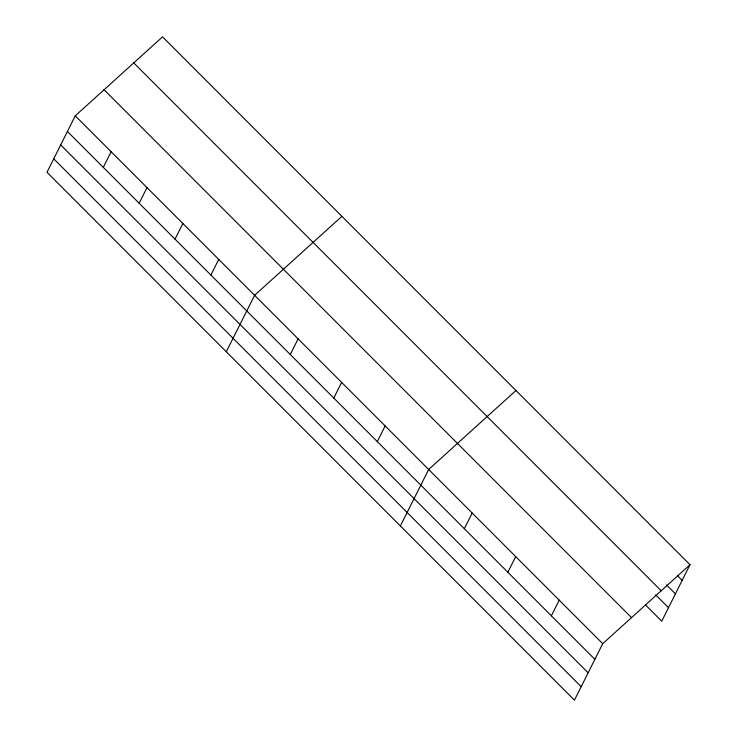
<?xml version="1.0" encoding="UTF-8"?>
<svg xmlns="http://www.w3.org/2000/svg" width="737" height="737" viewBox="0 0 737 737"><rect width="100%" height="100%" fill="white"/><g stroke="black" fill="none" stroke-linecap="round" stroke-linejoin="round"><path stroke-width="1.11" d="M75.266 115.82L46.993 172.283L574.445 700.15L602.719 643.687L690.007 564.717L162.555 36.85L75.266 115.82L602.719 643.687M103.291 167.373L111.14 151.721M139.164 203.274L147.004 187.613M175.028 239.166L182.868 223.504M210.893 275.058L218.732 259.406M226.333 351.761L254.606 295.297L341.885 216.328M290.277 354.506L298.117 338.845M333.787 398.054L341.627 382.392M377.307 441.601L385.147 425.949M400.384 525.951L428.658 469.497L515.946 390.518M464.338 528.705L472.177 513.044M507.848 572.253L515.688 556.592M551.359 615.8L559.208 600.139M690.007 564.717L661.734 621.18L645.612 605.049M677.331 575.542L682.158 580.378M666.552 584.966L675.424 593.838M133.747 62.912L661.2 590.779M655.58 594.814L668.477 607.712M104.074 89.757L631.526 617.634M67.426 131.481L594.879 659.348M60.683 144.949L588.135 672.817M53.737 158.814L581.189 686.691"/></g></svg>
